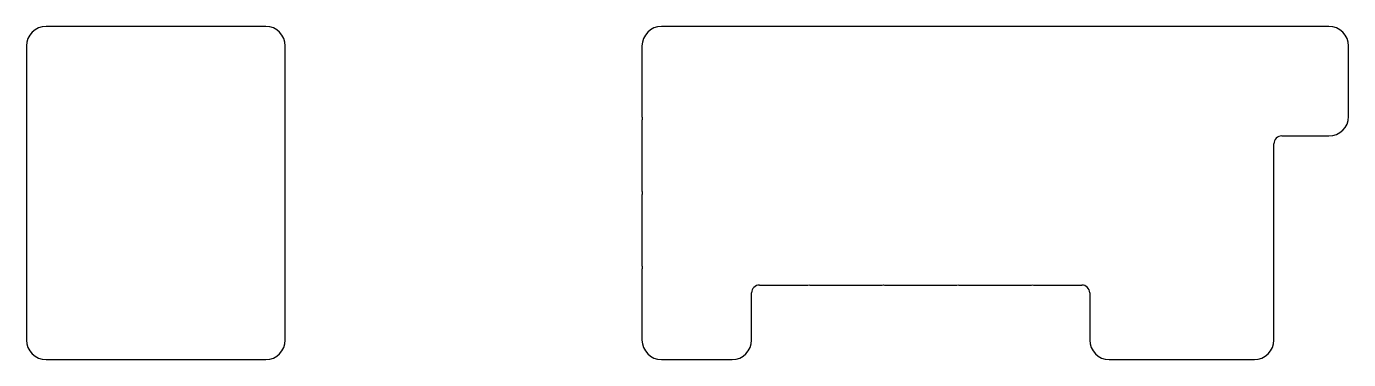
# Model space of a CAD drawing. Header units: millimetres. Extents: x -14 to 324, y -14 to 71.
import ezdxf

# ---------------------------------------------------------------- set-up
doc = ezdxf.new("R2010")
doc.units = ezdxf.units.MM

msp = doc.modelspace()

# ---------------------------------------------------------------- linework, layer by layer
for p, q in [((9, 71.15), (-9, 71.15)), ((28.05, 71.15), (10.05, 71.15)), ((47.1, 71.15), (29.1, 71.15)), ((166.1625, 71.15), (148.1625, 71.15)), ((185.2125, 71.15), (167.2125, 71.15)), ((204.2625, 71.15), (186.2625, 71.15)), ((223.3125, 71.15), (205.3125, 71.15)), ((242.3625, 71.15), (224.3625, 71.15)), ((261.4125, 71.15), (243.4125, 71.15)), ((280.4625, 71.15), (262.4625, 71.15)), ((299.5125, 71.15), (281.5125, 71.15)), ((318.5625, 71.15), (300.5625, 71.15)), ((-14, 66.15), (-14, 48.15)), ((52.1, 48.15), (52.1, 66.15)), ((143.1625, 66.15), (143.1625, 48.15)), ((323.5625, 48.15), (323.5625, 66.15)), ((-14, 47.1), (-14, 29.1)), ((52.1, 29.1), (52.1, 47.1)), ((143.1625, 47.1), (143.1625, 29.1)), ((304.5125, 29.1), (304.5125, 41.15)), ((306.5125, 43.15), (318.5625, 43.15)), ((-14, 28.05), (-14, 10.05)), ((52.1, 10.05), (52.1, 28.05)), ((143.1625, 28.05), (143.1625, 10.05)), ((304.5125, 10.05), (304.5125, 28.05)), ((-14, 9), (-14, -9)), ((52.1, -9), (52.1, 9)), ((143.1625, 9), (143.1625, -9)), ((304.5125, -9), (304.5125, 9)), ((173.1625, 5.05), (185.2125, 5.05)), ((186.2625, 5.05), (204.2625, 5.05)), ((205.3125, 5.05), (223.3125, 5.05)), ((224.3625, 5.05), (242.3625, 5.05)), ((243.4125, 5.05), (255.4625, 5.05)), ((171.1625, -9), (171.1625, 3.05)), ((257.4625, 3.05), (257.4625, -9)), ((-9, -14), (9, -14)), ((10.05, -14), (28.05, -14)), ((29.1, -14), (47.1, -14)), ((148.1625, -14), (166.1625, -14)), ((262.4625, -14), (280.4625, -14)), ((281.5125, -14), (299.5125, -14))]:
    msp.add_line(p, q)
for centre, radius, start, end in [((-9, 66.15), 5, 90, 180), ((9, 66.15), 5, 83.972833, 90), ((10.05, 66.15), 5, 90, 96.027167), ((28.05, 66.15), 5, 83.972833, 90), ((29.1, 66.15), 5, 90, 96.027167), ((47.1, 66.15), 5, 0, 90), ((148.1625, 66.15), 5, 90, 180), ((166.1625, 66.15), 5, 83.972833, 90), ((167.2125, 66.15), 5, 90, 96.027167), ((185.2125, 66.15), 5, 83.972833, 90), ((186.2625, 66.15), 5, 90, 96.027167), ((204.2625, 66.15), 5, 83.972833, 90), ((205.3125, 66.15), 5, 90, 96.027167), ((223.3125, 66.15), 5, 83.972833, 90), ((224.3625, 66.15), 5, 90, 96.027167), ((242.3625, 66.15), 5, 83.972833, 90), ((243.4125, 66.15), 5, 90, 96.027167), ((261.4125, 66.15), 5, 83.972833, 90), ((262.4625, 66.15), 5, 90, 96.027167), ((280.4625, 66.15), 5, 83.972833, 90), ((281.5125, 66.15), 5, 90, 96.027167), ((299.5125, 66.15), 5, 83.972833, 90), ((300.5625, 66.15), 5, 90, 96.027167), ((318.5625, 66.15), 5, 0, 90), ((-9, 48.15), 5, 180, 186.027167), ((-9, 47.1), 5, 173.972833, 180), ((47.1, 48.15), 5, 353.972833, 360), ((47.1, 47.1), 5, 0, 6.027167), ((148.1625, 48.15), 5, 180, 186.027167), ((148.1625, 47.1), 5, 173.972833, 180), ((318.5625, 48.15), 5, 270, 360), ((306.5125, 41.15), 2, 90, 180), ((-9, 29.1), 5, 180, 186.027167), ((-9, 28.05), 5, 173.972833, 180), ((47.1, 29.1), 5, 353.972833, 360), ((47.1, 28.05), 5, 0, 6.027167), ((148.1625, 29.1), 5, 180, 186.027167), ((148.1625, 28.05), 5, 173.972833, 180), ((299.5125, 29.1), 5, 353.972833, 360), ((299.5125, 28.05), 5, 0, 6.027167), ((-9, 10.05), 5, 180, 186.027167), ((-9, 9), 5, 173.972833, 180), ((47.1, 10.05), 5, 353.972833, 360), ((47.1, 9), 5, 0, 6.027167), ((148.1625, 10.05), 5, 180, 186.027167), ((148.1625, 9), 5, 173.972833, 180), ((299.5125, 10.05), 5, 353.972833, 360), ((299.5125, 9), 5, 0, 6.027167), ((173.1625, 3.05), 2, 90, 180), ((185.2125, 10.05), 5, 270, 276.027167), ((186.2625, 10.05), 5, 263.972833, 270), ((204.2625, 10.05), 5, 270, 276.027167), ((205.3125, 10.05), 5, 263.972833, 270), ((223.3125, 10.05), 5, 270, 276.027167), ((224.3625, 10.05), 5, 263.972833, 270), ((242.3625, 10.05), 5, 270, 276.027167), ((243.4125, 10.05), 5, 263.972833, 270), ((255.4625, 3.05), 2, 0, 90), ((-9, -9), 5, 180, 270), ((47.1, -9), 5, 270, 360), ((148.1625, -9), 5, 180, 270), ((166.1625, -9), 5, 270, 360), ((262.4625, -9), 5, 180, 270), ((299.5125, -9), 5, 270, 360), ((9, -9), 5, 270, 276.027167), ((10.05, -9), 5, 263.972833, 270), ((28.05, -9), 5, 270, 276.027167), ((29.1, -9), 5, 263.972833, 270), ((280.4625, -9), 5, 270, 276.027167), ((281.5125, -9), 5, 263.972833, 270)]:
    msp.add_arc(centre, radius, start, end)

doc.saveas('drawing.dxf')
